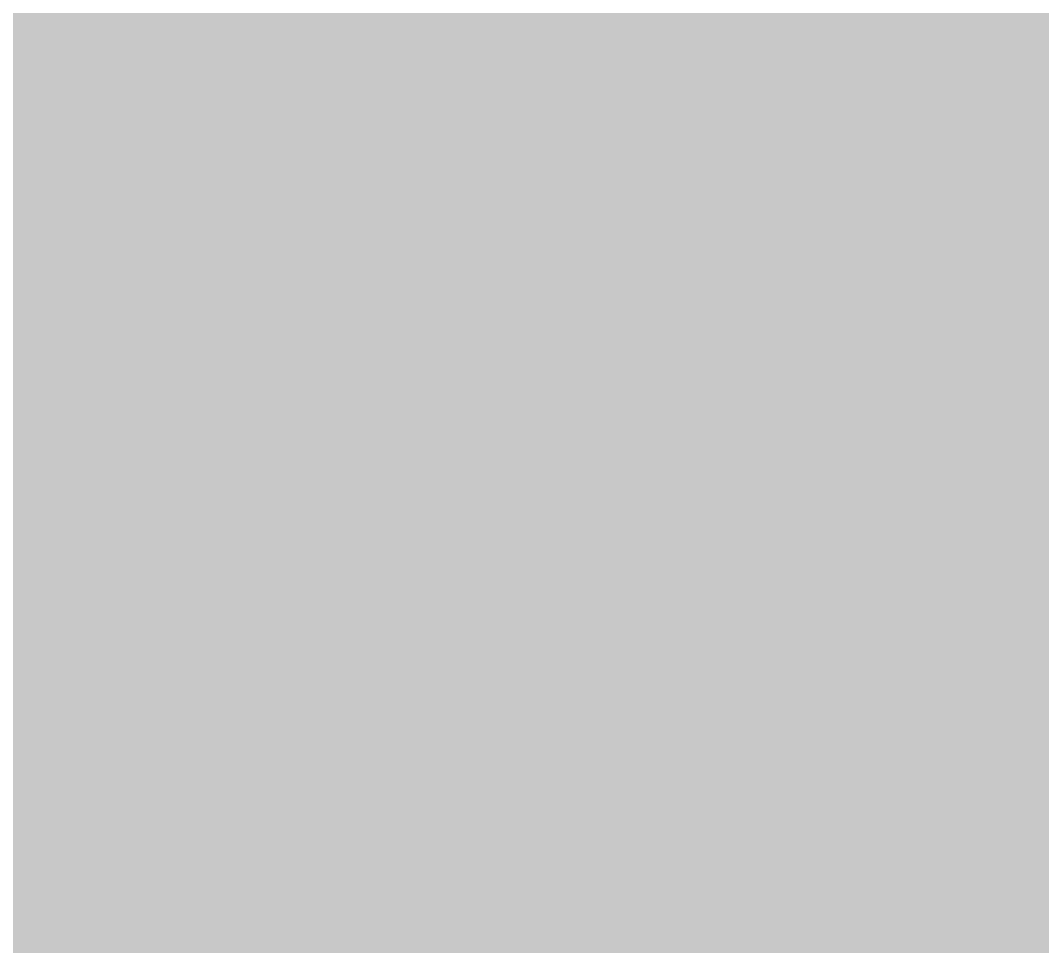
# Model space of a CAD drawing. Extents: x 0 to 196, y 0 to 139.
# Drawn here: x 115.878992 to 115.880713, y 74.208466 to 74.210025 of the extents above; entities that cross this region are included whole.
import ezdxf
from ezdxf.enums import TextEntityAlignment as Align

# ---------------------------------------------------------------- set-up
doc = ezdxf.new("R2010")
doc.units = 0
doc.layers.get('0').update_dxf_attribs({"linetype": 'CONTINUOUS'})
for name, color, linetype in [('BOND', 85, 'CONTINUOUS'), ('BOUND', 85, 'CONTINUOUS'), ('COND', 80, 'CONTINUOUS'), ('SOLDER_MASK', 85, 'CONTINUOUS'), ('TEXT', 142, 'CONTINUOUS')]:
    doc.layers.add(name, color=color, linetype=linetype)

# ---------------------------------------------------------------- blocks, each defined once
blk = doc.blocks.new('PLC_UJCHPLG5MSMTTR')
at = {"layer": 'BOUND'}
blk.add_solid([(-7.5, -8.3), (8.5, -8.3), (-7.5, 1.55), (8.5, 1.55)], dxfattribs=at)

msp = doc.modelspace()

# ---------------------------------------------------------------- block references
msp.add_blockref('PLC_UJCHPLG5MSMTTR', (113.03, 73.66))

# ---------------------------------------------------------------- texts
at = {"layer": 'TEXT'}
for s, p in [('A9', (115.05, 73.66)), ('A12', (116.28, 73.66))]:
    msp.add_text(s, height=2.032, dxfattribs=at).set_placement(p, align=Align.CENTER)

doc.saveas('drawing.dxf')
